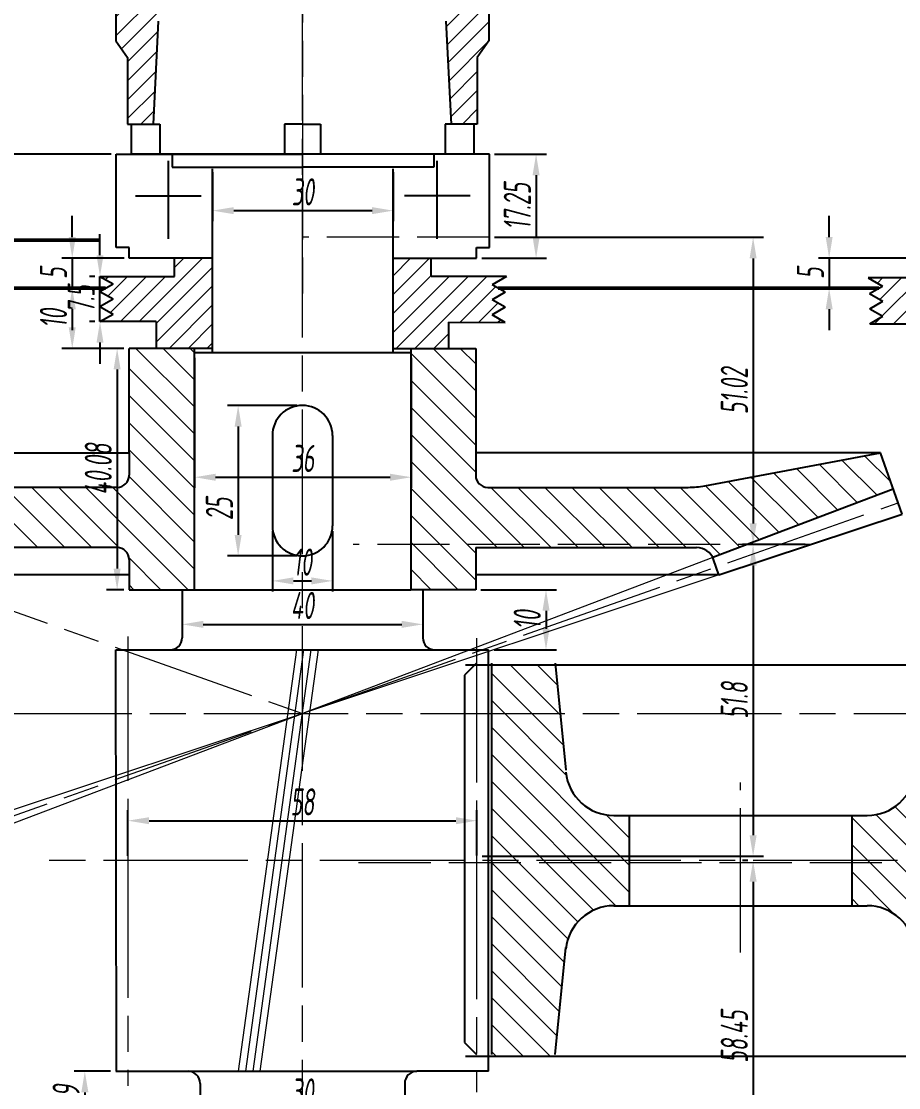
# Model space of a CAD drawing. Extents: x -500 to 7960, y -6170 to 1582.
# Drawn here: x 4706.1 to 4851.9, y 589.4 to 766.5 of the extents above; entities that cross this region are included whole.
import ezdxf

# ---------------------------------------------------------------- set-up
doc = ezdxf.new("R2010")
doc.units = 0
doc.linetypes.add('ACAD_ISO02W100', pattern=[15, 12, -3])
doc.linetypes.add('ACAD_ISO08W100', pattern=[36, 24, -3, 6, -3])
doc.layers.get('Defpoints').update_dxf_attribs({"linetype": 'CONTINUOUS'})
for name, color, linetype, lineweight in [('zhongxin', 1, 'ACAD_ISO08W100', 9), ('加粗实线受力图', 7, 'CONTINUOUS', 50), ('标注', 5, 'CONTINUOUS', 9), ('粗实线', 7, 'CONTINUOUS', 25), ('细实线 波浪线', 3, 'CONTINUOUS', 9), ('虚线', 2, 'ACAD_ISO02W100', 9)]:
    doc.layers.add(name, color=color, linetype=linetype, lineweight=lineweight)
doc.styles.get("Standard").update_dxf_attribs({"font": 'gbenor.shx', "width": 0.7, "oblique": 7, "height": 10, "bigfont": 'gbcbig.shx'})
doc.dimstyles.new('GB-35', dxfattribs={"dimtxt": 4.5, "dimasz": 3.5, "dimexe": 1.75, "dimexo": 0.875, "dimgap": 0.875, "dimtad": 1, "dimdsep": 46, "dimtxsty": 'Standard', "dimcen": 3.5, "dimadec": 0, "dimazin": 0, "dimtfac": 0.7, "dimtmove": 0, "dimatfit": 3, "dimfxl": 1, "dimtzin": 0, "dimarcsym": 0})
pattern_1 = [(135, (2821.6195, 478.4035), (-2.245064, -2.245064), [])]
pattern_2 = [(45, (2821.6195, 478.4035), (-1.5715448, 1.5715448), [])]

# ---------------------------------------------------------------- blocks, each defined once
blk = doc.blocks.new('*D159')
at = {"layer": 'Defpoints', "color": 0, "transparency": 16777216}
for p in [(4781.62, 672.1), (4783.82, 662.1), (4793.3, 662.1)]:
    blk.add_point(p, dxfattribs=at)
at = {"layer": '标注', "color": 0, "lineweight": -2, "transparency": 16777216}
for p, q in [((4782.49, 672.1), (4795.05, 672.1)), ((4793.3, 668.6), (4793.3, 665.6)), ((4784.69, 662.1), (4795.05, 662.1))]:
    blk.add_line(p, q, dxfattribs=at)
at = {"layer": '标注', "color": 0, "transparency": 16777216}
for points in [[(4792.72, 668.6), (4793.89, 668.6), (4793.3, 672.1)], [(4792.72, 665.6), (4793.89, 665.6), (4793.3, 662.1)]]:
    blk.add_solid(points, dxfattribs=at)
at = {"layer": '标注', "color": 0, "transparency": 16777216, "insert": (4790.18, 667.1), "char_height": 4.5, "attachment_point": 5, "rotation": 90}
blk.add_mtext('10', dxfattribs=at)
blk = doc.blocks.new('*D162')
at = {"layer": 'Defpoints', "color": 0, "transparency": 16777216}
for p in [(4783.89, 744.43), (4781.74, 727.18), (4791.65, 727.18)]:
    blk.add_point(p, dxfattribs=at)
at = {"layer": '标注', "color": 0, "lineweight": -2, "transparency": 16777216}
for p, q in [((4784.76, 744.43), (4793.4, 744.43)), ((4791.65, 740.93), (4791.65, 730.68)), ((4782.61, 727.18), (4793.4, 727.18))]:
    blk.add_line(p, q, dxfattribs=at)
at = {"layer": '标注', "color": 0, "transparency": 16777216}
for points in [[(4791.07, 740.93), (4792.24, 740.93), (4791.65, 744.43)], [(4791.07, 730.68), (4792.24, 730.68), (4791.65, 727.18)]]:
    blk.add_solid(points, dxfattribs=at)
at = {"layer": '标注', "color": 0, "transparency": 16777216, "insert": (4788.53, 735.8), "char_height": 4.5, "attachment_point": 5, "rotation": 90}
blk.add_mtext('17.25', dxfattribs=at)
blk = doc.blocks.new('*D117')
at = {"layer": 'Defpoints', "color": 0, "transparency": 16777216}
for p in [(4737.89, 742.3), (4767.89, 742.3), (4767.89, 735.06)]:
    blk.add_point(p, dxfattribs=at)
at = {"layer": '标注', "color": 0, "lineweight": -2, "transparency": 16777216}
for p, q in [((4737.89, 741.43), (4737.89, 733.31)), ((4767.89, 741.43), (4767.89, 733.31)), ((4741.39, 735.06), (4764.39, 735.06))]:
    blk.add_line(p, q, dxfattribs=at)
at = {"layer": '标注', "color": 0, "transparency": 16777216}
for points in [[(4741.39, 735.64), (4741.39, 734.47), (4737.89, 735.06)], [(4764.39, 735.64), (4764.39, 734.47), (4767.89, 735.06)]]:
    blk.add_solid(points, dxfattribs=at)
at = {"layer": '标注', "color": 0, "transparency": 16777216, "insert": (4752.89, 738.18), "char_height": 4.5, "attachment_point": 5}
blk.add_mtext('30', dxfattribs=at)
blk = doc.blocks.new('*D163')
at = {"layer": 'Defpoints', "color": 0, "transparency": 16777216}
for p in [(4734.89, 711.49), (4770.89, 711.49), (4770.89, 690.78)]:
    blk.add_point(p, dxfattribs=at)
at = {"layer": '标注', "color": 0, "lineweight": -2, "transparency": 16777216}
for p, q in [((4734.89, 710.61), (4734.89, 689.03)), ((4770.89, 710.61), (4770.89, 689.03)), ((4738.39, 690.78), (4767.39, 690.78))]:
    blk.add_line(p, q, dxfattribs=at)
at = {"layer": '标注', "color": 0, "transparency": 16777216}
for points in [[(4738.39, 691.36), (4738.39, 690.19), (4734.89, 690.78)], [(4767.39, 691.36), (4767.39, 690.19), (4770.89, 690.78)]]:
    blk.add_solid(points, dxfattribs=at)
at = {"layer": '标注', "color": 0, "transparency": 16777216, "insert": (4752.89, 693.9), "char_height": 4.5, "attachment_point": 5}
blk.add_mtext('36', dxfattribs=at)
blk = doc.blocks.new('*D164')
at = {"layer": 'Defpoints', "color": 0, "transparency": 16777216}
for p in [(4783.89, 730.63), (4827.72, 679.6), (4837.27, 679.6)]:
    blk.add_point(p, dxfattribs=at)
at = {"layer": '标注', "color": 0, "lineweight": -2, "transparency": 16777216}
for p, q in [((4784.76, 730.63), (4829.47, 730.63)), ((4827.72, 727.13), (4827.72, 683.1)), ((4836.39, 679.6), (4825.97, 679.6))]:
    blk.add_line(p, q, dxfattribs=at)
at = {"layer": '标注', "color": 0, "transparency": 16777216}
for points in [[(4827.14, 727.13), (4828.31, 727.13), (4827.72, 730.63)], [(4827.14, 683.1), (4828.31, 683.1), (4827.72, 679.6)]]:
    blk.add_solid(points, dxfattribs=at)
at = {"layer": '标注', "color": 0, "transparency": 16777216, "insert": (4824.6, 705.11), "char_height": 4.5, "attachment_point": 5, "rotation": 90}
blk.add_mtext('51.02', dxfattribs=at)
blk = doc.blocks.new('*D118')
at = {"layer": 'Defpoints', "color": 0, "transparency": 16777216}
for p in [(4827.72, 679.6), (4781.82, 627.81), (4827.72, 627.81)]:
    blk.add_point(p, dxfattribs=at)
at = {"layer": '标注', "color": 0, "lineweight": -2, "transparency": 16777216}
for p, q in [((4826.85, 679.6), (4825.97, 679.6)), ((4827.72, 676.1), (4827.72, 631.31)), ((4782.69, 627.81), (4829.47, 627.81))]:
    blk.add_line(p, q, dxfattribs=at)
at = {"layer": '标注', "color": 0, "transparency": 16777216}
for points in [[(4827.14, 676.1), (4828.31, 676.1), (4827.72, 679.6)], [(4827.14, 631.31), (4828.31, 631.31), (4827.72, 627.81)]]:
    blk.add_solid(points, dxfattribs=at)
at = {"layer": '标注', "color": 0, "transparency": 16777216, "insert": (4824.6, 653.71), "char_height": 4.5, "attachment_point": 5, "rotation": 90}
blk.add_mtext('51.8', dxfattribs=at)
blk = doc.blocks.new('*D165')
at = {"layer": 'Defpoints', "color": 0, "transparency": 16777216}
for p in [(4827.72, 627.1), (4752.82, 568.65), (4827.72, 568.65)]:
    blk.add_point(p, dxfattribs=at)
at = {"layer": '标注', "color": 0, "lineweight": -2, "transparency": 16777216}
for p, q in [((4826.85, 627.1), (4825.97, 627.1)), ((4827.72, 623.6), (4827.72, 572.15)), ((4753.69, 568.65), (4829.47, 568.65))]:
    blk.add_line(p, q, dxfattribs=at)
at = {"layer": '标注', "color": 0, "transparency": 16777216}
for points in [[(4827.14, 623.6), (4828.31, 623.6), (4827.72, 627.1)], [(4827.14, 572.15), (4828.31, 572.15), (4827.72, 568.65)]]:
    blk.add_solid(points, dxfattribs=at)
at = {"layer": '标注', "color": 0, "transparency": 16777216, "insert": (4824.6, 597.87), "char_height": 4.5, "attachment_point": 5, "rotation": 90}
blk.add_mtext('58.45', dxfattribs=at)
blk = doc.blocks.new('*D155')
at = {"layer": 'Defpoints', "color": 0, "transparency": 16777216}
for p in [(4767.82, 585.55), (4737.82, 584.06), (4767.82, 584.06)]:
    blk.add_point(p, dxfattribs=at)
at = {"layer": '标注', "color": 0, "lineweight": -2, "transparency": 16777216}
for p, q in [((4737.82, 584.94), (4737.82, 587.3)), ((4767.82, 584.94), (4767.82, 587.3)), ((4741.32, 585.55), (4764.32, 585.55))]:
    blk.add_line(p, q, dxfattribs=at)
at = {"layer": '标注', "color": 0, "transparency": 16777216}
for points in [[(4741.32, 586.13), (4741.32, 584.96), (4737.82, 585.55)], [(4764.32, 586.13), (4764.32, 584.96), (4767.82, 585.55)]]:
    blk.add_solid(points, dxfattribs=at)
at = {"layer": '标注', "color": 0, "transparency": 16777216, "insert": (4752.82, 588.67), "char_height": 4.5, "attachment_point": 5}
blk.add_mtext('30', dxfattribs=at)
blk = doc.blocks.new('*D156')
at = {"layer": 'Defpoints', "color": 0, "transparency": 16777216}
for p in [(4781.82, 633.73), (4781.82, 627.1), (4723.82, 627)]:
    blk.add_point(p, dxfattribs=at)
at = {"layer": '标注', "color": 0, "lineweight": -2, "transparency": 16777216}
for p, q in [((4723.82, 627.88), (4723.82, 635.48)), ((4781.82, 627.97), (4781.82, 635.48)), ((4727.32, 633.73), (4778.32, 633.73))]:
    blk.add_line(p, q, dxfattribs=at)
at = {"layer": '标注', "color": 0, "transparency": 16777216}
for points in [[(4727.32, 634.31), (4727.32, 633.14), (4723.82, 633.73)], [(4778.32, 634.31), (4778.32, 633.14), (4781.82, 633.73)]]:
    blk.add_solid(points, dxfattribs=at)
at = {"layer": '标注', "color": 0, "transparency": 16777216, "insert": (4752.82, 636.85), "char_height": 4.5, "attachment_point": 5}
blk.add_mtext('58', dxfattribs=at)
blk = doc.blocks.new('*D127')
at = {"layer": 'Defpoints', "color": 0, "transparency": 16777216}
for p in [(4724.03, 727.18), (4714.56, 722.18), (4714.56, 722.18)]:
    blk.add_point(p, dxfattribs=at)
at = {"layer": '标注', "color": 0, "lineweight": -2, "transparency": 16777216}
for p, q in [((4714.56, 730.68), (4714.56, 734.18)), ((4723.16, 727.18), (4712.81, 727.18)), ((4714.56, 727.18), (4714.56, 722.18)), ((4713.68, 722.18), (4712.81, 722.18)), ((4714.56, 718.68), (4714.56, 715.18))]:
    blk.add_line(p, q, dxfattribs=at)
at = {"layer": '标注', "color": 0, "transparency": 16777216}
for points in [[(4713.97, 730.68), (4715.14, 730.68), (4714.56, 727.18)], [(4713.97, 718.68), (4715.14, 718.68), (4714.56, 722.18)]]:
    blk.add_solid(points, dxfattribs=at)
at = {"layer": '标注', "color": 0, "transparency": 16777216, "insert": (4711.43, 724.68), "char_height": 4.5, "attachment_point": 5, "rotation": 90}
blk.add_mtext('5', dxfattribs=at)
blk = doc.blocks.new('*D128')
at = {"layer": 'Defpoints', "color": 0, "transparency": 16777216}
for p in [(4864.63, 727.18), (4840.36, 722.18), (4847, 722.18)]:
    blk.add_point(p, dxfattribs=at)
at = {"layer": '标注', "color": 0, "lineweight": -2, "transparency": 16777216}
for p, q in [((4840.36, 730.68), (4840.36, 734.18)), ((4863.76, 727.18), (4838.61, 727.18)), ((4840.36, 727.18), (4840.36, 722.18)), ((4846.13, 722.18), (4838.61, 722.18)), ((4840.36, 718.68), (4840.36, 715.18))]:
    blk.add_line(p, q, dxfattribs=at)
at = {"layer": '标注', "color": 0, "transparency": 16777216}
for points in [[(4839.78, 730.68), (4840.94, 730.68), (4840.36, 727.18)], [(4839.78, 718.68), (4840.94, 718.68), (4840.36, 722.18)]]:
    blk.add_solid(points, dxfattribs=at)
at = {"layer": '标注', "color": 0, "transparency": 16777216, "insert": (4837.24, 724.68), "char_height": 4.5, "attachment_point": 5, "rotation": 90}
blk.add_mtext('5', dxfattribs=at)
blk = doc.blocks.new('*D132')
at = {"layer": 'Defpoints', "color": 0, "transparency": 16777216}
for p in [(4719.17, 722.18), (4714.56, 712.18), (4724.02, 712.18)]:
    blk.add_point(p, dxfattribs=at)
at = {"layer": '标注', "color": 0, "lineweight": -2, "transparency": 16777216}
for p, q in [((4718.29, 722.18), (4712.81, 722.18)), ((4714.56, 718.68), (4714.56, 715.68)), ((4723.14, 712.18), (4712.81, 712.18))]:
    blk.add_line(p, q, dxfattribs=at)
at = {"layer": '标注', "color": 0, "transparency": 16777216}
for points in [[(4713.97, 718.68), (4715.14, 718.68), (4714.56, 722.18)], [(4713.97, 715.68), (4715.14, 715.68), (4714.56, 712.18)]]:
    blk.add_solid(points, dxfattribs=at)
at = {"layer": '标注', "color": 0, "transparency": 16777216, "insert": (4711.43, 717.18), "char_height": 4.5, "attachment_point": 5, "rotation": 90}
blk.add_mtext('10', dxfattribs=at)
blk = doc.blocks.new('*D133')
at = {"layer": 'Defpoints', "color": 0, "transparency": 16777216}
for p in [(4721.82, 592.1), (4716.65, 580.91), (4721.1, 580.91)]:
    blk.add_point(p, dxfattribs=at)
at = {"layer": '标注', "color": 0, "lineweight": -2, "transparency": 16777216}
for p, q in [((4720.94, 592.1), (4714.9, 592.1)), ((4716.65, 588.6), (4716.65, 584.41)), ((4720.23, 580.91), (4714.9, 580.91))]:
    blk.add_line(p, q, dxfattribs=at)
at = {"layer": '标注', "color": 0, "transparency": 16777216}
for points in [[(4716.07, 588.6), (4717.24, 588.6), (4716.65, 592.1)], [(4716.07, 584.41), (4717.24, 584.41), (4716.65, 580.91)]]:
    blk.add_solid(points, dxfattribs=at)
at = {"layer": '标注', "color": 0, "transparency": 16777216, "insert": (4713.53, 586.5), "char_height": 4.5, "attachment_point": 5, "rotation": 90}
blk.add_mtext('11.19', dxfattribs=at)
blk = doc.blocks.new('*D138')
at = {"layer": 'Defpoints', "color": 0, "transparency": 16777216}
for p in [(4724.02, 712.18), (4722.02, 672.1), (4724.02, 672.1)]:
    blk.add_point(p, dxfattribs=at)
at = {"layer": '标注', "color": 0, "lineweight": -2, "transparency": 16777216}
for p, q in [((4723.14, 712.18), (4720.27, 712.18)), ((4722.02, 708.68), (4722.02, 675.6)), ((4723.14, 672.1), (4720.27, 672.1))]:
    blk.add_line(p, q, dxfattribs=at)
at = {"layer": '标注', "color": 0, "transparency": 16777216}
for points in [[(4721.43, 708.68), (4722.6, 708.68), (4722.02, 712.18)], [(4721.43, 675.6), (4722.6, 675.6), (4722.02, 672.1)]]:
    blk.add_solid(points, dxfattribs=at)
at = {"layer": '标注', "color": 0, "transparency": 16777216, "insert": (4718.89, 692.14), "char_height": 4.5, "attachment_point": 5, "rotation": 90}
blk.add_mtext('40.08', dxfattribs=at)
blk = doc.blocks.new('*D108')
at = {"layer": 'Defpoints', "color": 0, "transparency": 16777216}
for p in [(4747.82, 682.7), (4757.82, 682.7), (4757.82, 673.56)]:
    blk.add_point(p, dxfattribs=at)
at = {"layer": '标注', "color": 0, "lineweight": -2, "transparency": 16777216}
for p, q in [((4747.82, 681.83), (4747.82, 671.81)), ((4757.82, 681.83), (4757.82, 671.81)), ((4751.32, 673.56), (4754.32, 673.56))]:
    blk.add_line(p, q, dxfattribs=at)
at = {"layer": '标注', "color": 0, "transparency": 16777216}
for points in [[(4751.32, 674.14), (4751.32, 672.97), (4747.82, 673.56)], [(4754.32, 674.14), (4754.32, 672.97), (4757.82, 673.56)]]:
    blk.add_solid(points, dxfattribs=at)
at = {"layer": '标注', "color": 0, "transparency": 16777216, "insert": (4752.82, 676.68), "char_height": 4.5, "attachment_point": 5}
blk.add_mtext('10', dxfattribs=at)
blk = doc.blocks.new('*D139')
at = {"layer": 'Defpoints', "color": 0, "transparency": 16777216}
for p in [(4752.82, 702.7), (4742.13, 677.7), (4752.82, 677.7)]:
    blk.add_point(p, dxfattribs=at)
at = {"layer": '标注', "color": 0, "lineweight": -2, "transparency": 16777216}
for p, q in [((4751.94, 702.7), (4740.38, 702.7)), ((4742.13, 699.2), (4742.13, 681.2)), ((4751.94, 677.7), (4740.38, 677.7))]:
    blk.add_line(p, q, dxfattribs=at)
at = {"layer": '标注', "color": 0, "transparency": 16777216}
for points in [[(4741.55, 699.2), (4742.71, 699.2), (4742.13, 702.7)], [(4741.55, 681.2), (4742.71, 681.2), (4742.13, 677.7)]]:
    blk.add_solid(points, dxfattribs=at)
at = {"layer": '标注', "color": 0, "transparency": 16777216, "insert": (4739.01, 685.53), "char_height": 4.5, "attachment_point": 5, "rotation": 90}
blk.add_mtext('25', dxfattribs=at)
blk = doc.blocks.new('*U102')
at = {"layer": '细实线 波浪线'}
blk.add_line((4.83, 35), (-4.83, -35), dxfattribs=at)
blk = doc.blocks.new('*U103')
at = {"layer": '细实线 波浪线', "color": 0, "linetype": 'ByBlock', "lineweight": -2, "transparency": 16777216}
for p in [(0, 0), (1.2, 0), (2.4, 0), (3.6, 0)]:
    blk.add_blockref('*U102', p, dxfattribs=at)
blk = doc.blocks.new('*D147')
at = {"layer": 'Defpoints', "color": 0, "transparency": 16777216}
for p in [(4732.82, 668.1), (4772.82, 668.1), (4772.82, 666.34)]:
    blk.add_point(p, dxfattribs=at)
at = {"layer": '标注', "color": 0, "lineweight": -2, "transparency": 16777216}
for p, q in [((4732.82, 667.22), (4732.82, 664.59)), ((4736.32, 666.34), (4769.32, 666.34)), ((4772.82, 667.22), (4772.82, 664.59))]:
    blk.add_line(p, q, dxfattribs=at)
at = {"layer": '标注', "color": 0, "transparency": 16777216}
for points in [[(4736.32, 666.92), (4736.32, 665.76), (4732.82, 666.34)], [(4769.32, 666.92), (4769.32, 665.76), (4772.82, 666.34)]]:
    blk.add_solid(points, dxfattribs=at)
at = {"layer": '标注', "color": 0, "transparency": 16777216, "insert": (4752.82, 669.47), "char_height": 4.5, "attachment_point": 5}
blk.add_mtext('40', dxfattribs=at)
blk = doc.blocks.new('*D149')
at = {"layer": 'Defpoints', "color": 0, "transparency": 16777216}
for p in [(5040.9, 868.07), (4639.53, 707.18), (5040.9, 707.18)]:
    blk.add_point(p, dxfattribs=at)
at = {"layer": '标注', "color": 0, "lineweight": -2, "transparency": 16777216}
for p, q in [((4639.53, 708.05), (4639.53, 869.82)), ((5040.9, 708.05), (5040.9, 869.82)), ((4643.03, 868.07), (5037.4, 868.07))]:
    blk.add_line(p, q, dxfattribs=at)
at = {"layer": '标注', "color": 0, "transparency": 16777216}
for points in [[(4643.03, 868.65), (4643.03, 867.48), (4639.53, 868.07)], [(5037.4, 868.65), (5037.4, 867.48), (5040.9, 868.07)]]:
    blk.add_solid(points, dxfattribs=at)
at = {"layer": '标注', "color": 0, "transparency": 16777216, "insert": (4840.21, 871.19), "char_height": 4.5, "attachment_point": 5}
blk.add_mtext('401.37', dxfattribs=at)
blk = doc.blocks.new('*D171')
at = {"layer": 'Defpoints', "color": 0, "transparency": 16777216}
for p in [(4719.17, 724.14), (4719.17, 724.14), (4719.17, 716.64)]:
    blk.add_point(p, dxfattribs=at)
at = {"layer": '标注', "color": 0, "lineweight": -2, "transparency": 16777216}
for p, q in [((4719.17, 727.64), (4719.17, 731.14)), ((4718.29, 724.14), (4717.42, 724.14)), ((4719.17, 716.64), (4719.17, 724.14)), ((4718.29, 716.64), (4717.42, 716.64)), ((4719.17, 713.14), (4719.17, 709.64))]:
    blk.add_line(p, q, dxfattribs=at)
at = {"layer": '标注', "color": 0, "transparency": 16777216}
for points in [[(4718.59, 727.64), (4719.75, 727.64), (4719.17, 724.14)], [(4718.59, 713.14), (4719.75, 713.14), (4719.17, 716.64)]]:
    blk.add_solid(points, dxfattribs=at)
at = {"layer": '标注', "color": 0, "transparency": 16777216, "insert": (4716.04, 720.39), "char_height": 4.5, "attachment_point": 5, "rotation": 90}
blk.add_mtext('7.5', dxfattribs=at)
blk = doc.blocks.new('*D122')
at = {"layer": 'Defpoints', "color": 0, "transparency": 16777216}
for p in [(4697.68, 774.18), (4683.74, 744.43), (4721.89, 744.43)]:
    blk.add_point(p, dxfattribs=at)
at = {"layer": '标注', "color": 0, "lineweight": -2, "transparency": 16777216}
for p, q in [((4696.8, 774.18), (4681.99, 774.18)), ((4683.74, 770.68), (4683.74, 747.93)), ((4721.01, 744.43), (4681.99, 744.43))]:
    blk.add_line(p, q, dxfattribs=at)
at = {"layer": '标注', "color": 0, "transparency": 16777216}
for points in [[(4683.15, 770.68), (4684.32, 770.68), (4683.74, 774.18)], [(4683.15, 747.93), (4684.32, 747.93), (4683.74, 744.43)]]:
    blk.add_solid(points, dxfattribs=at)
at = {"layer": '标注', "color": 0, "transparency": 16777216, "insert": (4680.61, 759.3), "char_height": 4.5, "attachment_point": 5, "rotation": 90}
blk.add_mtext('29.75', dxfattribs=at)

msp = doc.modelspace()

# ---------------------------------------------------------------- hatches: boundary and pattern name
at = {"layer": '细实线 波浪线'}
h = msp.add_hatch(dxfattribs=at)
h.set_pattern_fill('ANSI31', color=256, scale=0.7)
h.set_pattern_definition([(45, (3362.3385, 548.722), (-1.5715448, 1.5715448), [])])
h.paths.add_polyline_path([(4752.818, 780.375), (4726.594, 780.375, -0.2189958), (4725.076, 781.074), (4724.818, 781.375), (4717.818, 781.375), (4717.818, 774.175), (4723.753, 774.175), (4723.753, 771.254), (4721.818, 771.254), (4721.818, 763.254), (4723.753, 760.474), (4723.753, 749.425), (4728.068, 749.425), (4728.921, 766.503, -0.3996556), (4733.915, 771.254), (4752.818, 771.254)])
h.paths.add_polyline_path([(4710.818, 781.375), (4708.818, 781.375), (4706.818, 779.375), (4706.818, 774.175), (4710.818, 774.175)])
h.paths.add_polyline_path([(4787.818, 781.375), (4780.818, 781.375), (4780.559, 781.074, -0.2189958), (4779.041, 780.375), (4752.818, 780.375), (4752.818, 771.254), (4771.72, 771.254, -0.3996556), (4776.714, 766.503), (4777.568, 749.425), (4781.882, 749.425), (4781.882, 760.474), (4783.818, 763.254), (4783.818, 771.254), (4781.882, 771.254), (4781.882, 774.175), (4787.818, 774.175)])
h.paths.add_polyline_path([(4798.818, 779.375), (4796.818, 781.375), (4794.818, 781.375), (4794.818, 774.175), (4798.818, 774.175)])
h = msp.add_hatch(dxfattribs=at)
h.set_pattern_fill('ANSI31', color=256, scale=0.7)
h.set_pattern_definition(pattern_2)
h.paths.add_polyline_path([(4737.885, 727.175), (4731.547, 727.175), (4731.547, 724.14), (4719.169, 724.14), (4721.334, 722.89), (4719.169, 721.64), (4721.334, 720.39), (4719.169, 719.14), (4721.334, 717.89), (4719.169, 716.64), (4728.527, 716.64), (4728.527, 712.175), (4737.885, 712.175)])
h = msp.add_hatch(dxfattribs=at)
h.set_pattern_fill('ANSI31', color=256, scale=0.7)
h.set_pattern_definition(pattern_2)
h.paths.add_polyline_path([(4777.108, 716.541), (4786.487, 716.502), (4784.327, 717.761), (4786.497, 719.002), (4784.337, 720.261), (4786.508, 721.502), (4784.348, 722.761), (4786.759, 724.14), (4774.224, 724.14), (4774.224, 727.175), (4767.885, 727.175), (4767.885, 712.175), (4777.108, 712.175)])
h = msp.add_hatch(dxfattribs=at)
h.set_pattern_fill('ANSI31', color=256, scale=0.7)
h.set_pattern_definition(pattern_2)
h.paths.add_polyline_path([(4875.318, 727.175), (4869.919, 727.175), (4869.919, 723.906), (4846.836, 723.906), (4849.248, 722.527), (4847.088, 721.268), (4849.258, 720.027), (4847.098, 718.768), (4849.268, 717.527), (4847.108, 716.268), (4875.318, 716.268)])
h.paths.add_polyline_path([(4958.381, 721.268), (4956.221, 722.527), (4958.632, 723.906), (4935.716, 723.906), (4935.716, 727.175), (4930.318, 727.175), (4930.318, 716.268), (4958.36, 716.268), (4956.2, 717.527), (4958.37, 718.768), (4956.21, 720.027)])
h = msp.add_hatch(dxfattribs=at)
h.set_pattern_fill('ANSI31', color=256, angle=90)
h.set_pattern_definition(pattern_1)
h.paths.add_polyline_path([(4722.018, 679.099, -0.4142136), (4724.018, 677.099), (4724.018, 672.895), (4724.814, 672.099), (4734.818, 672.099), (4734.818, 712.175), (4724.018, 712.175), (4724.018, 694.844), (4724.018, 691.099, -0.4142136), (4722.018, 689.099), (4688.717, 689.099, -0.0464749), (4685.946, 689.357), (4656.749, 694.844), (4654.616, 688.81), (4684.627, 677.422, -0.28592), (4687.32, 679.099)])
h.paths.add_polyline_path([(4722.073, 686.815), (4722.073, 696.678), (4716.462, 697.367), (4716.462, 687.504)], flags=24)
h = msp.add_hatch(dxfattribs=at)
h.set_pattern_fill('ANSI31', color=256, angle=90)
h.set_pattern_definition(pattern_1)
h.paths.add_polyline_path([(4781.618, 712.175), (4770.818, 712.175), (4770.818, 679.604), (4826.76, 679.604), (4851.019, 688.81), (4848.886, 694.844), (4819.689, 689.357, -0.0464749), (4816.918, 689.099), (4783.618, 689.099, -0.4142136), (4781.618, 691.099), (4781.618, 694.844)])
h.paths.add_polyline_path([(4781.618, 679.099), (4818.316, 679.099, -0.28592), (4821.008, 677.422), (4826.76, 679.604), (4770.818, 679.604), (4770.818, 672.099), (4781.618, 672.099)])
h = msp.add_hatch(dxfattribs=at)
h.set_pattern_fill('ANSI31', color=256, angle=-90)
h.set_pattern_definition([(315, (4759.1227, 3678.256), (2.245064, 2.245064), [])])
h.paths.add_polyline_path([(5009.038, 612.394), (5010.818, 594.598), (5021.401, 594.598), (5021.401, 659.598), (5010.818, 659.598), (5009.038, 641.802, -0.3853136), (5001.078, 634.598), (4998.518, 634.598), (4998.518, 619.598), (5001.078, 619.598, -0.3853136)])
h.paths.add_polyline_path([(4931.901, 596.598), (4933.901, 594.598), (4949.218, 594.598), (4950.997, 612.394, -0.3853136), (4958.957, 619.598), (4961.518, 619.598), (4961.518, 634.598), (4958.957, 634.598, -0.3853136), (4950.997, 641.802), (4949.218, 659.598), (4933.901, 659.598), (4931.901, 657.598)])
h.paths.add_polyline_path([(4846.678, 634.598), (4844.118, 634.598), (4844.118, 619.598), (4846.678, 619.598, -0.3853136), (4854.638, 612.394), (4856.418, 594.598), (4871.901, 594.598), (4873.901, 596.598), (4873.901, 657.598), (4871.901, 659.598), (4856.418, 659.598), (4854.638, 641.802, -0.3853136)])
h.paths.add_polyline_path([(4804.557, 619.598), (4807.118, 619.598), (4807.118, 634.598), (4804.557, 634.598, -0.3853136), (4796.597, 641.802), (4794.818, 659.598), (4784.234, 659.598), (4784.234, 594.598), (4794.818, 594.598), (4796.597, 612.394, -0.3853136)])

# ---------------------------------------------------------------- linework, layer by layer
at = {"layer": 'zhongxin'}
for p, q in [((4752.818, 498.013), (4752.818, 831.23)), ((4752.818, 790.285), (4752.818, 719.838)), ((4653.816, 616.547), (4851.819, 686.547)), ((4653.816, 686.547), (4752.818, 651.547)), ((4653.816, 616.547), (4851.819, 686.547)), ((4653.816, 616.547), (4851.819, 686.547)), ((4723.818, 664.333), (4723.818, 589.669)), ((4781.734, 664.072), (4781.734, 588.619)), ((4376.437, 651.547), (5155.66, 651.547)), ((4825.618, 611.81), (4825.618, 640.056)), ((5031.735, 627.098), (4710.678, 627.098))]:
    msp.add_line(p, q, dxfattribs=at)
at = {"layer": '加粗实线受力图'}
for p, q in [((4719.169, 730.175), (4654.528, 730.175)), ((4720.096, 722.175), (4654.528, 722.175)), ((4785.352, 722.175), (4848.644, 722.175))]:
    msp.add_line(p, q, dxfattribs=at)
at = {"layer": '粗实线'}
for p, q in [((4721.818, 771.254), (4721.818, 763.254)), ((4783.818, 771.254), (4783.818, 763.254)), ((4728.068, 749.425), (4728.921, 766.503)), ((4777.568, 749.425), (4776.714, 766.503)), ((4721.818, 763.254), (4723.753, 760.474)), ((4783.818, 763.254), (4781.882, 760.474)), ((4723.753, 760.474), (4723.753, 749.425)), ((4781.882, 760.474), (4781.882, 749.425)), ((4723.753, 749.425), (4729.1, 749.425)), ((4724.329, 749.425), (4724.329, 744.425)), ((4729.1, 749.425), (4729.1, 744.425)), ((4752.818, 749.425), (4749.818, 749.425)), ((4749.818, 749.425), (4749.818, 744.425)), ((4752.818, 749.425), (4755.818, 749.425)), ((4755.818, 749.425), (4755.818, 744.425)), ((4776.535, 749.425), (4776.535, 744.425)), ((4781.882, 749.425), (4776.535, 749.425)), ((4781.306, 749.425), (4781.306, 744.425)), ((4721.885, 728.958), (4721.885, 744.425)), ((4721.885, 744.425), (4752.818, 744.425)), ((4781.306, 744.425), (4724.329, 744.425)), ((4731.14, 744.425), (4731.14, 742.304)), ((4731.14, 744.425), (4731.14, 742.304)), ((4783.885, 744.425), (4752.818, 744.425)), ((4774.63, 744.425), (4774.63, 742.304)), ((4783.885, 728.958), (4783.885, 744.425)), ((4730.539, 730.397), (4730.539, 743.311)), ((4731.14, 742.304), (4752.885, 742.304)), ((4774.63, 742.304), (4752.885, 742.304)), ((4775.231, 730.397), (4775.231, 743.311)), ((4737.885, 711.487), (4737.885, 741.983)), ((4767.885, 711.487), (4767.885, 741.983)), ((4725.076, 737.504), (4736.003, 737.504)), ((4780.695, 737.504), (4769.767, 737.504)), ((4724.034, 728.958), (4721.885, 728.958)), ((4724.034, 727.175), (4724.034, 728.958)), ((4781.736, 727.175), (4781.736, 728.958)), ((4781.736, 728.958), (4783.885, 728.958)), ((4737.885, 727.175), (4724.034, 727.175)), ((4731.547, 724.14), (4731.547, 727.175)), ((4767.885, 727.175), (4781.736, 727.175)), ((4774.224, 724.14), (4774.224, 727.175)), ((4719.169, 724.14), (4731.547, 724.14)), ((4719.169, 724.14), (4721.334, 722.89)), ((4719.169, 721.64), (4721.334, 722.89)), ((4786.759, 724.14), (4774.224, 724.14)), ((4786.759, 724.14), (4784.348, 722.761)), ((4786.508, 721.502), (4784.348, 722.761)), ((4869.919, 723.906), (4846.836, 723.906)), ((4846.836, 723.906), (4849.248, 722.527)), ((4719.169, 721.64), (4721.334, 720.39)), ((4786.508, 721.502), (4784.337, 720.261)), ((4847.088, 721.268), (4849.248, 722.527)), ((4847.088, 721.268), (4849.258, 720.027)), ((4719.169, 719.14), (4721.334, 720.39)), ((4719.169, 719.14), (4721.334, 717.89)), ((4786.497, 719.002), (4784.337, 720.261)), ((4847.098, 718.768), (4849.258, 720.027)), ((4719.169, 716.64), (4721.334, 717.89)), ((4786.497, 719.002), (4784.327, 717.761)), ((4786.487, 716.502), (4784.327, 717.761)), ((4847.098, 718.768), (4849.268, 717.527)), ((4847.108, 716.268), (4849.268, 717.527)), ((4728.527, 716.64), (4719.169, 716.64)), ((4728.527, 716.64), (4728.527, 712.175)), ((4777.108, 716.541), (4777.108, 712.175)), ((4777.108, 716.541), (4786.487, 716.502)), ((4847.108, 716.268), (4930.318, 716.268)), ((4737.885, 712.175), (4724.018, 712.175)), ((4724.018, 694.844), (4724.018, 712.175)), ((4734.818, 712.175), (4734.818, 672.099)), ((4767.885, 712.175), (4781.618, 712.175)), ((4770.818, 712.175), (4770.818, 672.099)), ((4781.618, 712.175), (4781.618, 691.099)), ((4734.818, 711.487), (4770.818, 711.487)), ((4747.818, 697.704), (4747.818, 682.704)), ((4757.818, 697.704), (4757.818, 682.704)), ((4656.749, 694.844), (4724.018, 694.844)), ((4724.018, 694.844), (4724.018, 691.099)), ((4848.886, 694.844), (4781.618, 694.844)), ((4781.618, 694.844), (4781.618, 691.099)), ((4819.689, 689.357), (4848.886, 694.844)), ((4852.486, 684.661), (4848.886, 694.844)), ((4722.018, 689.099), (4688.717, 689.099)), ((4783.618, 689.099), (4816.918, 689.099)), ((4851.019, 688.81), (4821.027, 677.429)), ((4851.019, 688.81), (4821.027, 677.429)), ((4822.046, 674.548), (4852.486, 684.661)), ((4722.018, 679.099), (4687.32, 679.099)), ((4781.618, 679.099), (4818.316, 679.099)), ((4781.618, 679.099), (4781.618, 672.099)), ((4724.018, 677.099), (4724.018, 672.099)), ((4822.046, 674.548), (4821.144, 677.098)), ((4724.018, 674.548), (4683.589, 674.548)), ((4822.046, 674.548), (4781.618, 674.548)), ((4724.018, 672.099), (4734.818, 672.099)), ((4732.818, 672.099), (4732.818, 664.098)), ((4734.818, 672.099), (4770.818, 672.099)), ((4781.618, 672.099), (4770.818, 672.099)), ((4772.818, 672.099), (4772.818, 664.098)), ((4721.818, 662.098), (4783.731, 662.098)), ((4721.904, 592.098), (4721.818, 662.098)), ((4783.731, 592.098), (4783.731, 662.098)), ((4781.734, 659.896), (4779.734, 657.896)), ((4779.901, 659.598), (4871.901, 659.598)), ((4784.234, 659.896), (4784.234, 594.896)), ((4794.818, 659.896), (4796.597, 642.1)), ((4779.734, 657.896), (4779.734, 596.896)), ((4804.557, 634.598), (4846.678, 634.598)), ((4807.118, 634.598), (4807.118, 619.598)), ((4844.118, 634.598), (4844.118, 619.598)), ((4804.557, 619.598), (4846.678, 619.598)), ((4794.818, 594.896), (4796.597, 612.692)), ((4779.734, 596.896), (4781.734, 594.896)), ((4779.901, 594.598), (4871.901, 594.598)), ((4721.818, 592.098), (4771.818, 592.098)), ((4783.731, 592.098), (4771.818, 592.098)), ((4735.818, 590.098), (4735.818, 584.063)), ((4769.818, 590.098), (4769.818, 584.063))]:
    msp.add_line(p, q, dxfattribs=at)
for centre, radius, start, end in [((4752.818, 697.704), 5, 360, 180), ((4722.018, 691.099), 2, 270, 0), ((4783.618, 691.099), 2, 180, 270), ((4816.918, 704.099), 15, 270, 280.6436), ((4752.818, 682.704), 5, 180, 360), ((4722.018, 677.099), 2, 0, 90), ((4818.316, 676.099), 3, 19.47, 90), ((4730.818, 664.098), 2, 270, 0), ((4774.818, 664.098), 2, 180, 270), ((4804.557, 642.598), 8, 185.71059, 270), ((4846.678, 642.598), 8, 270, 354.28941), ((4804.557, 611.598), 8, 90, 174.28941), ((4846.678, 611.598), 8, 5.71059, 90), ((4733.818, 590.098), 2, 360, 90), ((4771.818, 590.098), 2, 90, 180)]:
    msp.add_arc(centre, radius, start, end, dxfattribs=at)
at = {"layer": '细实线 波浪线'}
for p in [(4821.027, 677.429), (4822.046, 674.548), (4683.589, 628.546), (4684.608, 625.665)]:
    msp.add_line(p, (4752.818, 651.547), dxfattribs=at)
at = {"layer": '细实线 波浪线', "linetype": 'Continuous'}
msp.add_line((4724.814, 672.099), (4724.018, 672.895), dxfattribs=at)
at = {"layer": '虚线'}
for p, q in [((4783.885, 730.625), (4752.885, 730.625)), ((4837.266, 679.604), (4761.233, 679.604)), ((4762.136, 626.801), (4851.703, 626.801))]:
    msp.add_line(p, q, dxfattribs=at)

# ---------------------------------------------------------------- block references
at = {"layer": '细实线 波浪线'}
msp.add_blockref('*U103', (4746.991, 627.098), dxfattribs=at)

# ---------------------------------------------------------------- dimensions: what is measured, and where the dimension line sits
at = {"layer": '标注'}
for base, p1, p2, picture, middle in [((5040.901, 868.065), (4639.528, 707.175), (5040.901, 707.175), '*D149', (4840.214, 871.19)), ((4767.885, 735.057), (4737.885, 742.304), (4767.885, 742.304), '*D117', (4752.885, 738.182)), ((4770.885, 690.776), (4734.885, 711.487), (4770.885, 711.487), '*D163', (4752.885, 693.901)), ((4757.818, 673.558), (4747.818, 682.704), (4757.818, 682.704), '*D108', (4752.818, 676.683)), ((4772.818, 666.341), (4732.818, 668.098), (4772.818, 668.098), '*D147', (4752.818, 669.466)), ((4781.818, 633.727), (4723.818, 627.001), (4781.818, 627.098), '*D156', (4752.818, 636.852)), ((4767.818, 585.545), (4737.818, 584.063), (4767.818, 584.063), '*D155', (4752.818, 588.67))]:
    dim = msp.add_linear_dim(base=base, p1=p1, p2=p2, dimstyle='GB-35', dxfattribs=at)
    dim.commit()
    dim.dimension.update_dxf_attribs({"geometry": picture, "text_midpoint": middle})
for base, p1, p2, picture, middle in [((4683.736, 744.425), (4697.677, 774.175), (4721.885, 744.425), '*D122', (4680.611, 759.3)), ((4791.652, 727.175), (4783.885, 744.425), (4781.736, 727.175), '*D162', (4788.527, 735.8)), ((4714.556, 722.175), (4724.034, 727.175), (4714.556, 722.175), '*D127', (4711.431, 724.675)), ((4840.361, 722.175), (4864.634, 727.175), (4847.003, 722.175), '*D128', (4837.236, 724.675)), ((4719.169, 724.14), (4719.169, 716.64), (4719.169, 724.14), '*D171', (4716.044, 720.39)), ((4827.723, 679.604), (4783.885, 730.625), (4837.266, 679.604), '*D164', (4824.598, 705.115)), ((4714.556, 712.175), (4719.169, 722.175), (4724.018, 712.175), '*D132', (4711.431, 717.175)), ((4722.018, 672.099), (4724.018, 712.175), (4724.018, 672.099), '*D138', (4718.893, 692.137)), ((4827.7226, 627.8088), (4827.7226, 679.6045), (4781.8176, 627.8088), '*D118', (4824.5976, 653.7066)), ((4793.302, 662.098), (4781.618, 672.099), (4783.818, 662.098), '*D159', (4790.177, 667.098)), ((4827.723, 568.648), (4827.723, 627.098), (4752.818, 568.648), '*D165', (4824.598, 597.873)), ((4716.654, 580.91), (4721.818, 592.098), (4721.101, 580.91), '*D133', (4713.529, 586.504))]:
    dim = msp.add_linear_dim(base=base, p1=p1, p2=p2, angle=90, dimstyle='GB-35', dxfattribs=at)
    dim.commit()
    dim.dimension.update_dxf_attribs({"geometry": picture, "text_midpoint": middle})
dim = msp.add_linear_dim(base=(4742.131, 677.704), p1=(4752.818, 702.704), p2=(4752.818, 677.704), angle=90, dimstyle='GB-35', dxfattribs=at)
dim.commit()
dim.dimension.update_dxf_attribs({"geometry": '*D139', "text_midpoint": (4742.131, 685.526), "dimtype": 160})

doc.saveas('drawing.dxf')
